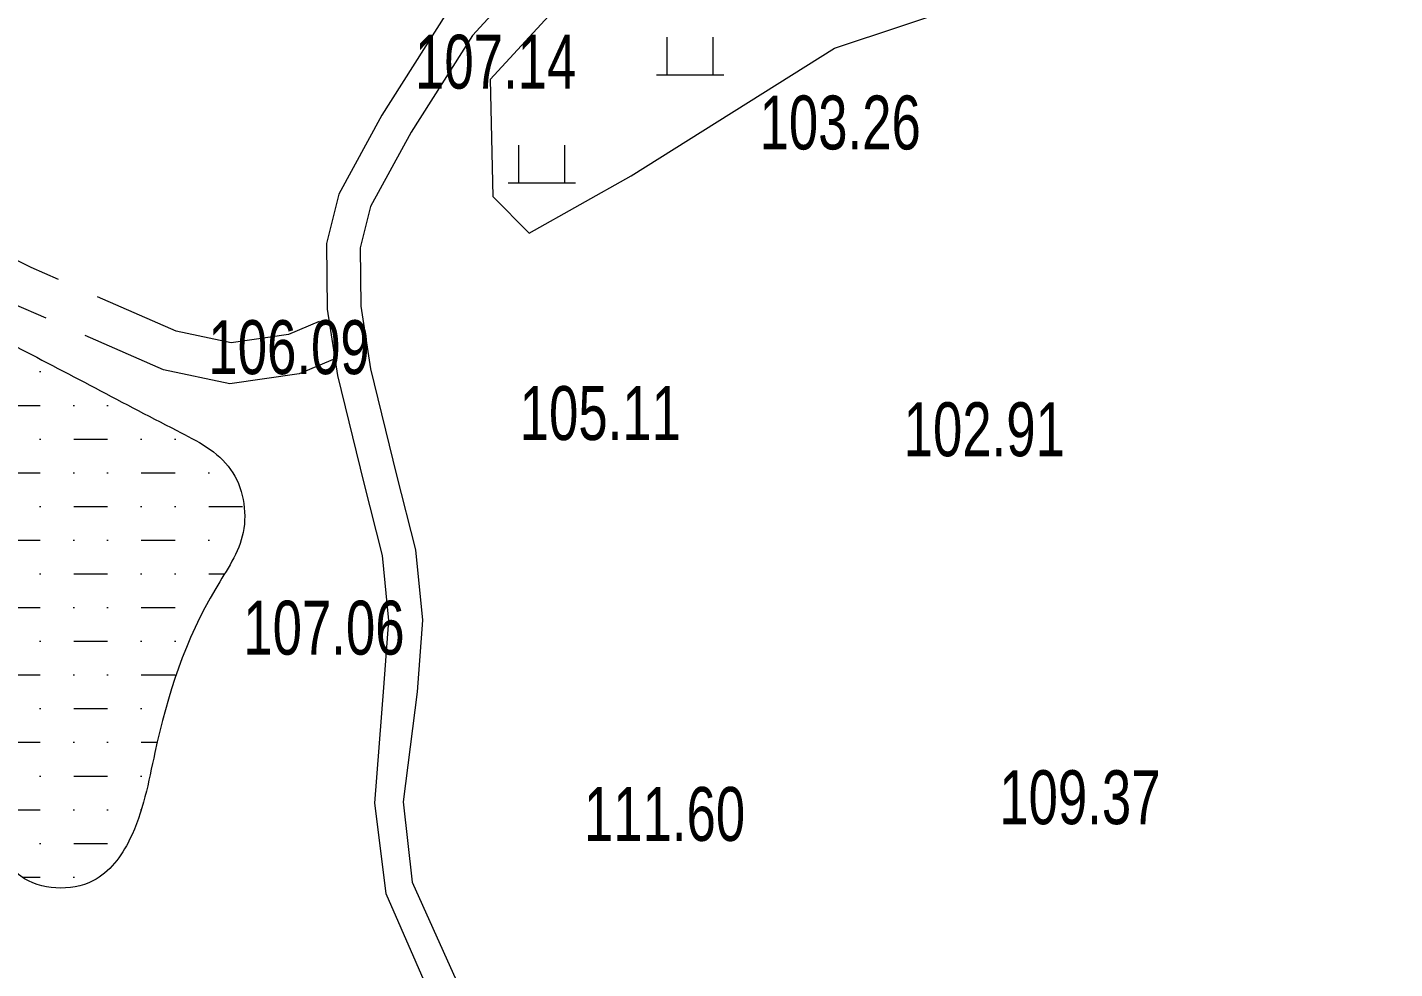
# Model space of a CAD drawing. Header units: metres. Extents: x 431006 to 434411, y 2469261 to 2473208.
# Drawn here: x 431936.6 to 432038, y 2471985.7 to 2472055.5 of the extents above; entities that cross this region are included whole.
import ezdxf

# ---------------------------------------------------------------- set-up
doc = ezdxf.new("R2010")
doc.units = ezdxf.units.M
doc.header["$MEASUREMENT"] = 0
doc.linetypes.add('ACAD_ISO02W100', pattern=[15, 12, -3])
doc.linetypes.add('HIDDEN', pattern=[9.525, 6.35, -3.175])
for name, color, linetype, lineweight in [('CAO DO', 8, 'Continuous', 18), ('duong be tong-ks', 8, 'Continuous', 18), ('duong mon-ks', 8, 'HIDDEN', 18), ('mat nuoc-ks', 8, 'DUONG_MEP_NUOC', 18), ('ranh gioi thuc vat-ks', 8, 'RAO_T_VAT', 18), ('thuc vat-ks', 8, 'Continuous', 18)]:
    doc.layers.add(name, color=color, linetype=linetype, lineweight=lineweight)
doc.styles.get("Standard").update_dxf_attribs({"font": 'arial.ttf'})
doc.linetypes.add('DUONG_MEP_NUOC', pattern='A,0.2,[130,ltypeshp.shx,S=0.15,R=0,X=0,Y=0.15],0.05,[130,ltypeshp.shx,S=0.15,R=0,X=0,Y=0.15],1', length=1.25)
doc.linetypes.add('RAO_T_VAT', pattern='A,0,[133,ltypeshp.shx,S=0.34,R=0,X=-0.17,Y=0],-2,[133,ltypeshp.shx,S=0.08,R=0,X=0,Y=0],-1.5,[133,ltypeshp.shx,S=0.08,R=0,X=0,Y=0],-1.5,[133,ltypeshp.shx,S=0.08,R=0,X=0,Y=0],-2', length=7)

msp = doc.modelspace()

# ---------------------------------------------------------------- hatches: boundary and pattern name
at = {"layer": 'mat nuoc-ks', "linetype": 'ACAD_ISO02W100'}
h = msp.add_hatch(dxfattribs=at)
h.set_pattern_fill('MUDST', color=9, scale=10, style=0)
edge = h.paths.add_edge_path()
edge.add_spline(control_points=[(431811.71, 2471924.05), (431812.16, 2471920.72), (431809.45, 2471915.81), (431811.35, 2471909.21), (431816.26, 2471905.85), (431824.14, 2471907.53), (431833.25, 2471906.99), (431841.28, 2471907.1), (431847.26, 2471909.52), (431848.86, 2471915.31), (431847.72, 2471921.15), (431848.61, 2471926.61), (431846.93, 2471930.3), (431842.9, 2471932.42), (431835.62, 2471930.94), (431825.36, 2471927.23), (431817.22, 2471928.1), (431811.62, 2471924.73), (431811.71, 2471924.05)], knot_values=[0, 0, 0, 0, 10.067824, 15.2098, 19.046863, 26.720343, 37.882364, 46.755817, 50.810809, 56.031053, 62.886786, 68.81067, 72.240904, 74.115091, 82.028769, 93.082303, 106.375106, 108.430054, 108.430054, 108.430054, 108.430054], degree=3, periodic=0)
edge = h.paths.add_edge_path()
edge.add_spline(control_points=[(431753.26, 2471904.78), (431752.91, 2471902.32), (431751.73, 2471898.4), (431756.74, 2471892.13), (431768.88, 2471892.7), (431781.1, 2471890.04), (431793.74, 2471889.42), (431801, 2471892.21), (431808.64, 2471892.73), (431808.82, 2471900.29), (431805.95, 2471908.27), (431804.92, 2471917.35), (431801.59, 2471922.65), (431798.02, 2471924.02), (431794.76, 2471918.69), (431790.31, 2471914.49), (431783.08, 2471911.28), (431775.7, 2471909.09), (431767.26, 2471907.65), (431761.24, 2471908.92), (431756.62, 2471909.17), (431755.11, 2471906.9), (431753.42, 2471905.85), (431753.26, 2471904.78)], knot_values=[0, 0, 0, 0, 7.476871, 10.755537, 22.442113, 40.022907, 50.128568, 58.755157, 64.898963, 68.47717, 78.659074, 91.50535, 94.91449, 96.954538, 101.651909, 110.057089, 116.487202, 124.767357, 133.410092, 141.379898, 143.975403, 145.929513, 149.170606, 149.170606, 149.170606, 149.170606], degree=3, periodic=0)
edge = h.paths.add_edge_path()
edge.add_spline(control_points=[(431899.67, 2472038.25), (431898.19, 2472036.38), (431895.8, 2472033.59), (431894.52, 2472028.74), (431894.62, 2472024.43), (431899.62, 2472020.85), (431908.16, 2472020.02), (431917.81, 2472016.7), (431925.79, 2472013.2), (431930.43, 2472009.38), (431932.7, 2472004.64), (431931.75, 2471999.43), (431933.86, 2471995.37), (431936.18, 2471991.61), (431941.53, 2471991.31), (431944.93, 2471995.99), (431946.25, 2472003.83), (431948.73, 2472011.64), (431953.21, 2472017.88), (431952.18, 2472023.34), (431944.63, 2472027.13), (431935.83, 2472031.93), (431924.99, 2472037.11), (431916.25, 2472040.69), (431911.75, 2472045.87), (431906.63, 2472046.15), (431904.25, 2472042.34), (431901.58, 2472040.12), (431899.99, 2472038.66), (431899.67, 2472038.25)], knot_values=[0, 0, 0, 0, 7.149805, 10.625196, 15.081082, 18.873517, 27.679014, 40.593202, 49.33651, 53.669613, 58.376781, 64.331251, 68.669838, 71.814619, 77.181765, 81.274364, 87.994234, 100.977676, 105.612374, 110.375963, 115.306035, 129.699439, 141.182262, 151.222379, 157.753366, 160.729132, 164.995691, 169.852034, 171.416515, 171.416515, 171.416515, 171.416515], degree=3, periodic=0)
h.paths.add_polyline_path([(431918.22, 2472021.82), (431926.17, 2472021.82), (431926.17, 2472030.66), (431918.22, 2472030.66)], flags=24)
h.paths.add_polyline_path([(431826.19, 2471915.01), (431834.14, 2471915.01), (431834.14, 2471923.85), (431826.19, 2471923.85)], flags=24)
at = {"layer": 'thuc vat-ks'}
h = msp.add_hatch(dxfattribs=at)
h.set_pattern_fill('223', color=9, scale=20, style=0, pattern_type=2)
h.set_pattern_definition([(0, (12.2, 4), (0, 20), [5, -15]), (0, (3.2, 12), (0, 20), [5, -15]), (90, (13, 4), (-20, 1e-15), [2.8, -17.2]), (90, (4, 12), (-20, 1e-15), [2.8, -17.2]), (90, (7.4, 12), (-20, 1e-15), [2.8, -17.2]), (90, (16.4, 4), (-20, 1e-15), [2.8, -17.2])])
h.paths.add_polyline_path([(432048.91, 2472112.23), (432014.45, 2472089.23), (431979.59, 2472061.16), (431970.88, 2472051.69), (431971.07, 2472042.99), (431973.78, 2472040.28), (431981.33, 2472044.54), (431996.43, 2472054.01), (432016.18, 2472060.58), (432032.63, 2472066), (432049.09, 2472075.08), (432059.77, 2472080.74), (432081.65, 2472113.63), (432084.75, 2472119.62), (432079.33, 2472122.14), (432067.13, 2472120.78)])

# ---------------------------------------------------------------- linework, layer by layer
at = {"layer": 'duong be tong-ks', "color": 9, "lineweight": 0}
for points in [[(432102.76, 2472139.24), (432083.94, 2472131.74), (432061.94, 2472124.4), (432051.5, 2472119), (432040.22, 2472112.53), (432029.64, 2472105.72), (432013.05, 2472093.86), (432002.26, 2472085.8), (431987.37, 2472075.58), (431981.79, 2472070.41), (431973.71, 2472063.17), (431967.57, 2472056.48), (431962.85, 2472049.04), (431959.65, 2472043.17), (431958.73, 2472039.5), (431958.78, 2472034.65), (431959.56, 2472029.72), (431961.5, 2472021.73), (431962.86, 2472016.36), (431963.34, 2472011.54), (431962.98, 2472006.56), (431962.29, 2471997.99), (431963.14, 2471991.28), (431968.52, 2471978.94)], [(432100.34, 2472135.59), (432084.8, 2472129.39), (432062.92, 2472122.09), (432052.69, 2472116.8), (432041.52, 2472110.39), (432031.05, 2472103.65), (432014.53, 2472091.85), (432003.72, 2472083.77), (431988.93, 2472073.62), (431983.48, 2472068.56), (431975.47, 2472061.39), (431969.57, 2472054.95), (431965.01, 2472047.77), (431962, 2472042.26), (431961.24, 2472039.2), (431961.28, 2472034.86), (431962.01, 2472030.21), (431963.93, 2472022.33), (431965.33, 2472016.79), (431965.85, 2472011.57), (431965.46, 2472006.24), (431964.42, 2471998.08), (431965.09, 2471992.13), (431970.68, 2471979.69)]]:
    msp.add_lwpolyline(points, dxfattribs=at)
at = {"layer": 'duong mon-ks', "color": 9, "lineweight": 0}
for points in [[(431958.2, 2472033.72), (431955.92, 2472032.77), (431951.67, 2472032.15), (431947.58, 2472033.01), (431936.84, 2472037.72), (431920.79, 2472045.72), (431914.21, 2472049.56)], [(431959.36, 2472030.96), (431956.72, 2472029.85), (431951.57, 2472029.11), (431946.66, 2472030.14), (431935.56, 2472035), (431919.36, 2472043.08), (431912.97, 2472046.81), (431910.18, 2472047.72), (431907.47, 2472047.67), (431903.4, 2472045.66), (431898.87, 2472041.91), (431894.09, 2472037.83), (431891.47, 2472036.24), (431885.52, 2472033.89)]]:
    msp.add_lwpolyline(points, dxfattribs=at)
at = {"layer": 'mat nuoc-ks', "color": 9, "lineweight": 0, "start_tangent": (-0.619933, -0.784655), "end_tangent": (-0.619933, -0.784655)}
msp.add_spline([(431899.67, 2472038.25), (431895.65, 2472032.34), (431894.75, 2472028.98), (431895.31, 2472024.56), (431898.2, 2472022.11), (431906.72, 2472019.88), (431919.05, 2472016.05), (431926.88, 2472012.14), (431930.11, 2472009.25), (431932.06, 2472004.97), (431932.4, 2471999.03), (431934.1, 2471995.04), (431936.06, 2471992.57), (431941.42, 2471992.23), (431944.14, 2471995.29), (431946.01, 2472001.75), (431950.52, 2472013.92), (431952.56, 2472018.08), (431951.63, 2472022.75), (431947.63, 2472025.64), (431934.87, 2472032.29), (431924.5, 2472037.22), (431915.66, 2472041.97), (431910.3, 2472045.71), (431907.32, 2472045.71), (431904.26, 2472042.74), (431900.77, 2472039.36), (431899.67, 2472038.25)], degree=3, dxfattribs=at)
at = {"layer": 'ranh gioi thuc vat-ks', "color": 9, "lineweight": 0, "ltscale": 3}
msp.add_lwpolyline([(432048.91, 2472112.23), (432014.45, 2472089.23), (431979.59, 2472061.16), (431970.88, 2472051.69), (431971.07, 2472042.99), (431973.78, 2472040.28), (431981.33, 2472044.54), (431996.43, 2472054.01), (432016.18, 2472060.58), (432032.63, 2472066), (432049.09, 2472075.08), (432059.77, 2472080.74), (432081.65, 2472113.63), (432084.75, 2472119.62), (432079.33, 2472122.14), (432067.13, 2472120.78)], close=True, dxfattribs=at)

# ---------------------------------------------------------------- texts
at = {"layer": 'CAO DO', "color": 9, "lineweight": 0, "width": 0.7}
for s, p in [('107.14', (431965.31, 2472051, 107.14)), ('103.26', (431990.86, 2472046.49, 103.26)), ('106.09', (431949.98, 2472029.82, 106.08)), ('105.11', (431973.07, 2472024.93, 105.11)), ('102.91', (432001.55, 2472023.73, 102.91)), ('107.06', (431952.57, 2472009.01, 107.06)), ('109.37', (432008.64, 2471996.43, 109.37)), ('111.60', (431977.83, 2471995.19, 111.6))]:
    msp.add_text(s, height=4, dxfattribs=at).set_placement(p)

doc.saveas('drawing.dxf')
